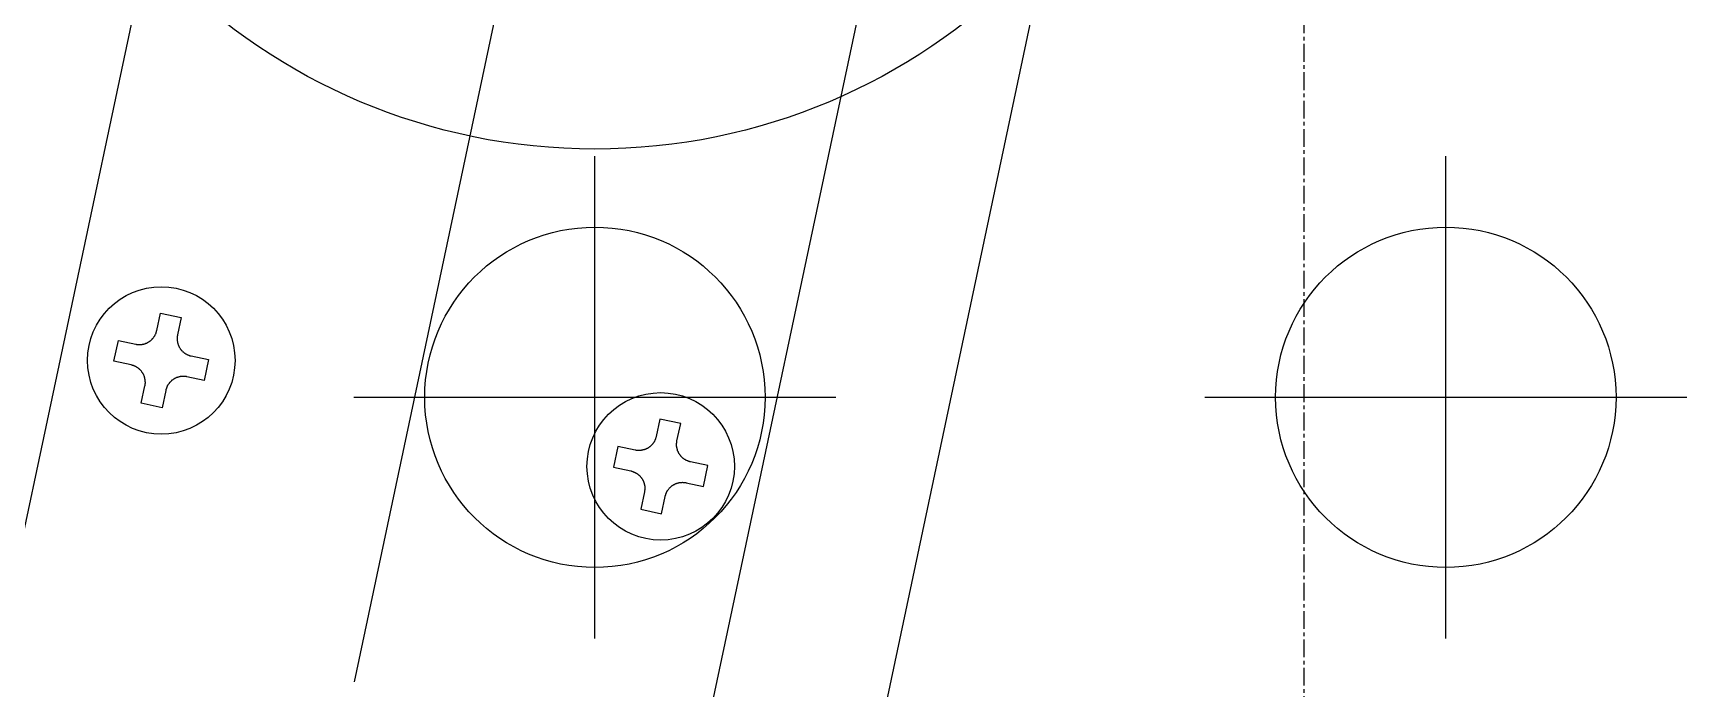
# Model space of a CAD drawing. Extents: x -668440 to 1010955, y -1678500 to 210463.
# Drawn here: x -558044 to -556878, y -1044819 to -1044357 of the extents above; entities that cross this region are included whole.
import ezdxf

# ---------------------------------------------------------------- set-up
doc = ezdxf.new("R2010")
doc.units = 0
doc.header["$MEASUREMENT"] = 0
doc.linetypes.add('CENTER', pattern=[2, 1.25, -0.25, 0.25, -0.25])
doc.layers.get('0').update_dxf_attribs({"color": 3, "linetype": 'CONTINUOUS'})
for name, color, linetype in [('100', 5, 'CENTER'), ('BOLT', 4, 'CONTINUOUS'), ('C400-N19-6M22_d', 7, 'CONTINUOUS'), ('chole', 7, 'CONTINUOUS'), ('cwr_d', 7, 'CONTINUOUS'), ('注記', 3, 'CONTINUOUS')]:
    doc.layers.add(name, color=color, linetype=linetype)

# ---------------------------------------------------------------- blocks, each defined once
blk = doc.blocks.new('tc02')
at = {"layer": '注記', "color": 4}
blk.add_line((-18602.46, 32824.25), (-18602.46, 32699.28), dxfattribs=at)
at = {"layer": '注記', "color": 4, "linetype": 'Continuous'}
for p, q in [((-18565.46, 32787.62), (-18565.46, 32677.62)), ((-18627.46, 32765.62), (-18627.46, 32675.62)), ((-18577.46, 32765.62), (-18577.46, 32675.62)), ((-18621.21, 32721.87), (-18619.71, 32721.87)), ((-18621.21, 32720.62), (-18621.21, 32721.87)), ((-18619.71, 32721.87), (-18619.71, 32720.62)), ((-18583.71, 32721.87), (-18585.21, 32721.87)), ((-18585.21, 32721.87), (-18585.21, 32720.62)), ((-18583.71, 32720.62), (-18583.71, 32721.87)), ((-18621.72, 32719.61), (-18621.69, 32719.63)), ((-18621.69, 32719.63), (-18621.67, 32719.65)), ((-18621.67, 32719.65), (-18621.64, 32719.67)), ((-18621.64, 32719.67), (-18621.62, 32719.69)), ((-18621.62, 32719.69), (-18621.6, 32719.71)), ((-18621.6, 32719.71), (-18621.58, 32719.73)), ((-18621.58, 32719.73), (-18621.55, 32719.75)), ((-18621.55, 32719.75), (-18621.53, 32719.78)), ((-18621.53, 32719.78), (-18621.51, 32719.8)), ((-18621.51, 32719.8), (-18621.49, 32719.82)), ((-18621.49, 32719.82), (-18621.47, 32719.85)), ((-18621.47, 32719.85), (-18621.46, 32719.87)), ((-18621.46, 32719.87), (-18621.44, 32719.9)), ((-18621.44, 32719.9), (-18621.42, 32719.92)), ((-18621.42, 32719.92), (-18621.4, 32719.95)), ((-18621.4, 32719.95), (-18621.39, 32719.97)), ((-18621.39, 32719.97), (-18621.37, 32720)), ((-18621.37, 32720), (-18621.36, 32720.03)), ((-18621.36, 32720.03), (-18621.34, 32720.05)), ((-18621.34, 32720.05), (-18621.33, 32720.08)), ((-18621.33, 32720.08), (-18621.32, 32720.11)), ((-18621.32, 32720.11), (-18621.31, 32720.14)), ((-18621.31, 32720.14), (-18621.29, 32720.17)), ((-18621.29, 32720.17), (-18621.28, 32720.2)), ((-18621.28, 32720.2), (-18621.27, 32720.22)), ((-18621.27, 32720.22), (-18621.26, 32720.25)), ((-18621.26, 32720.28), (-18621.25, 32720.31)), ((-18621.26, 32720.25), (-18621.26, 32720.28)), ((-18621.25, 32720.31), (-18621.24, 32720.34)), ((-18621.24, 32720.34), (-18621.23, 32720.37)), ((-18621.23, 32720.4), (-18621.22, 32720.43)), ((-18621.23, 32720.37), (-18621.23, 32720.4)), ((-18621.22, 32720.49), (-18621.21, 32720.53)), ((-18621.22, 32720.46), (-18621.22, 32720.49)), ((-18621.22, 32720.43), (-18621.22, 32720.46)), ((-18621.21, 32720.59), (-18621.21, 32720.62)), ((-18621.21, 32720.56), (-18621.21, 32720.59)), ((-18621.21, 32720.53), (-18621.21, 32720.56)), ((-18619.71, 32720.62), (-18619.71, 32720.59)), ((-18619.71, 32720.59), (-18619.71, 32720.56)), ((-18619.71, 32720.56), (-18619.71, 32720.52)), ((-18619.71, 32720.52), (-18619.7, 32720.49)), ((-18619.7, 32720.49), (-18619.7, 32720.46)), ((-18619.7, 32720.46), (-18619.7, 32720.43)), ((-18619.7, 32720.43), (-18619.69, 32720.4)), ((-18619.69, 32720.4), (-18619.69, 32720.37)), ((-18619.69, 32720.37), (-18619.68, 32720.34)), ((-18619.68, 32720.34), (-18619.67, 32720.31)), ((-18619.67, 32720.31), (-18619.67, 32720.28)), ((-18619.67, 32720.28), (-18619.66, 32720.25)), ((-18619.66, 32720.25), (-18619.65, 32720.22)), ((-18619.65, 32720.22), (-18619.64, 32720.2)), ((-18619.64, 32720.2), (-18619.63, 32720.17)), ((-18619.63, 32720.17), (-18619.62, 32720.14)), ((-18619.62, 32720.14), (-18619.6, 32720.11)), ((-18619.6, 32720.11), (-18619.59, 32720.08)), ((-18619.59, 32720.08), (-18619.58, 32720.05)), ((-18619.58, 32720.05), (-18619.56, 32720.03)), ((-18619.56, 32720.03), (-18619.55, 32720)), ((-18619.55, 32720), (-18619.53, 32719.97)), ((-18619.53, 32719.97), (-18619.52, 32719.95)), ((-18619.52, 32719.95), (-18619.5, 32719.92)), ((-18619.5, 32719.92), (-18619.48, 32719.9)), ((-18619.48, 32719.9), (-18619.46, 32719.87)), ((-18619.46, 32719.87), (-18619.45, 32719.85)), ((-18619.45, 32719.85), (-18619.43, 32719.82)), ((-18619.43, 32719.82), (-18619.41, 32719.8)), ((-18619.41, 32719.8), (-18619.39, 32719.78)), ((-18619.39, 32719.78), (-18619.37, 32719.75)), ((-18619.37, 32719.75), (-18619.34, 32719.73)), ((-18619.34, 32719.73), (-18619.32, 32719.71)), ((-18619.32, 32719.71), (-18619.3, 32719.69)), ((-18619.3, 32719.69), (-18619.28, 32719.67)), ((-18619.28, 32719.67), (-18619.25, 32719.65)), ((-18619.25, 32719.65), (-18619.23, 32719.63)), ((-18619.23, 32719.63), (-18619.21, 32719.61)), ((-18585.69, 32719.63), (-18585.72, 32719.61)), ((-18585.67, 32719.65), (-18585.69, 32719.63)), ((-18585.64, 32719.67), (-18585.67, 32719.65)), ((-18585.62, 32719.69), (-18585.64, 32719.67)), ((-18585.6, 32719.71), (-18585.62, 32719.69)), ((-18585.58, 32719.73), (-18585.6, 32719.71)), ((-18585.55, 32719.75), (-18585.58, 32719.73)), ((-18585.53, 32719.78), (-18585.55, 32719.75)), ((-18585.51, 32719.8), (-18585.53, 32719.78)), ((-18585.49, 32719.82), (-18585.51, 32719.8)), ((-18585.47, 32719.85), (-18585.49, 32719.82)), ((-18585.46, 32719.87), (-18585.47, 32719.85)), ((-18585.44, 32719.9), (-18585.46, 32719.87)), ((-18585.42, 32719.92), (-18585.44, 32719.9)), ((-18585.4, 32719.95), (-18585.42, 32719.92)), ((-18585.39, 32719.97), (-18585.4, 32719.95)), ((-18585.37, 32720), (-18585.39, 32719.97)), ((-18585.36, 32720.03), (-18585.37, 32720)), ((-18585.34, 32720.05), (-18585.36, 32720.03)), ((-18585.33, 32720.08), (-18585.34, 32720.05)), ((-18585.32, 32720.11), (-18585.33, 32720.08)), ((-18585.31, 32720.14), (-18585.32, 32720.11)), ((-18585.29, 32720.17), (-18585.31, 32720.14)), ((-18585.28, 32720.2), (-18585.29, 32720.17)), ((-18585.27, 32720.22), (-18585.28, 32720.2)), ((-18585.26, 32720.25), (-18585.27, 32720.22)), ((-18585.25, 32720.31), (-18585.26, 32720.28)), ((-18585.26, 32720.28), (-18585.26, 32720.25)), ((-18585.24, 32720.34), (-18585.25, 32720.31)), ((-18585.23, 32720.37), (-18585.24, 32720.34)), ((-18585.22, 32720.43), (-18585.23, 32720.4)), ((-18585.23, 32720.4), (-18585.23, 32720.37)), ((-18585.21, 32720.53), (-18585.22, 32720.49)), ((-18585.22, 32720.49), (-18585.22, 32720.46)), ((-18585.22, 32720.46), (-18585.22, 32720.43)), ((-18585.21, 32720.62), (-18585.21, 32720.59)), ((-18585.21, 32720.59), (-18585.21, 32720.56)), ((-18585.21, 32720.56), (-18585.21, 32720.53)), ((-18583.71, 32720.59), (-18583.71, 32720.62)), ((-18583.71, 32720.56), (-18583.71, 32720.59)), ((-18583.71, 32720.52), (-18583.71, 32720.56)), ((-18583.7, 32720.49), (-18583.71, 32720.52)), ((-18583.7, 32720.46), (-18583.7, 32720.49)), ((-18583.7, 32720.43), (-18583.7, 32720.46)), ((-18583.69, 32720.4), (-18583.7, 32720.43)), ((-18583.69, 32720.37), (-18583.69, 32720.4)), ((-18583.68, 32720.34), (-18583.69, 32720.37)), ((-18583.67, 32720.31), (-18583.68, 32720.34)), ((-18583.67, 32720.28), (-18583.67, 32720.31)), ((-18583.66, 32720.25), (-18583.67, 32720.28)), ((-18583.65, 32720.22), (-18583.66, 32720.25)), ((-18583.64, 32720.2), (-18583.65, 32720.22)), ((-18583.63, 32720.17), (-18583.64, 32720.2)), ((-18583.62, 32720.14), (-18583.63, 32720.17)), ((-18583.6, 32720.11), (-18583.62, 32720.14)), ((-18583.59, 32720.08), (-18583.6, 32720.11)), ((-18583.58, 32720.05), (-18583.59, 32720.08)), ((-18583.56, 32720.03), (-18583.58, 32720.05)), ((-18583.55, 32720), (-18583.56, 32720.03)), ((-18583.53, 32719.97), (-18583.55, 32720)), ((-18583.52, 32719.95), (-18583.53, 32719.97)), ((-18583.5, 32719.92), (-18583.52, 32719.95)), ((-18583.48, 32719.9), (-18583.5, 32719.92)), ((-18583.46, 32719.87), (-18583.48, 32719.9)), ((-18583.45, 32719.85), (-18583.46, 32719.87)), ((-18583.43, 32719.82), (-18583.45, 32719.85)), ((-18583.41, 32719.8), (-18583.43, 32719.82)), ((-18583.39, 32719.78), (-18583.41, 32719.8)), ((-18583.37, 32719.75), (-18583.39, 32719.78)), ((-18583.34, 32719.73), (-18583.37, 32719.75)), ((-18583.32, 32719.71), (-18583.34, 32719.73)), ((-18583.3, 32719.69), (-18583.32, 32719.71)), ((-18583.28, 32719.67), (-18583.3, 32719.69)), ((-18583.25, 32719.65), (-18583.28, 32719.67)), ((-18583.23, 32719.63), (-18583.25, 32719.65)), ((-18583.21, 32719.61), (-18583.23, 32719.63)), ((-18623.71, 32717.87), (-18623.71, 32719.37)), ((-18623.71, 32719.37), (-18622.46, 32719.37)), ((-18622.46, 32719.37), (-18622.43, 32719.37)), ((-18622.43, 32719.37), (-18622.4, 32719.37)), ((-18622.4, 32719.37), (-18622.37, 32719.37)), ((-18622.37, 32719.37), (-18622.34, 32719.37)), ((-18622.34, 32719.37), (-18622.31, 32719.38)), ((-18622.31, 32719.38), (-18622.28, 32719.38)), ((-18622.28, 32719.38), (-18622.25, 32719.39)), ((-18622.25, 32719.39), (-18622.22, 32719.39)), ((-18622.22, 32719.39), (-18622.19, 32719.4)), ((-18622.19, 32719.4), (-18622.16, 32719.4)), ((-18622.16, 32719.4), (-18622.13, 32719.41)), ((-18622.13, 32719.41), (-18622.1, 32719.42)), ((-18622.1, 32719.42), (-18622.07, 32719.43)), ((-18622.07, 32719.43), (-18622.04, 32719.44)), ((-18622.04, 32719.44), (-18622.01, 32719.45)), ((-18622.01, 32719.45), (-18621.98, 32719.46)), ((-18621.98, 32719.46), (-18621.95, 32719.47)), ((-18621.95, 32719.47), (-18621.93, 32719.49)), ((-18621.93, 32719.49), (-18621.9, 32719.5)), ((-18621.9, 32719.5), (-18621.87, 32719.51)), ((-18621.87, 32719.51), (-18621.84, 32719.53)), ((-18621.84, 32719.53), (-18621.82, 32719.54)), ((-18621.82, 32719.54), (-18621.79, 32719.56)), ((-18621.79, 32719.56), (-18621.77, 32719.58)), ((-18621.77, 32719.58), (-18621.74, 32719.59)), ((-18621.74, 32719.59), (-18621.72, 32719.61)), ((-18619.21, 32719.61), (-18619.18, 32719.59)), ((-18619.18, 32719.59), (-18619.16, 32719.58)), ((-18619.16, 32719.58), (-18619.13, 32719.56)), ((-18619.13, 32719.56), (-18619.1, 32719.54)), ((-18619.1, 32719.54), (-18619.08, 32719.53)), ((-18619.08, 32719.53), (-18619.05, 32719.51)), ((-18619.05, 32719.51), (-18619.02, 32719.5)), ((-18619.02, 32719.5), (-18618.99, 32719.49)), ((-18618.99, 32719.49), (-18618.97, 32719.47)), ((-18618.97, 32719.47), (-18618.94, 32719.46)), ((-18618.94, 32719.46), (-18618.91, 32719.45)), ((-18618.91, 32719.45), (-18618.88, 32719.44)), ((-18618.88, 32719.44), (-18618.85, 32719.43)), ((-18618.85, 32719.43), (-18618.82, 32719.42)), ((-18618.82, 32719.42), (-18618.79, 32719.41)), ((-18618.79, 32719.41), (-18618.76, 32719.4)), ((-18618.76, 32719.4), (-18618.73, 32719.4)), ((-18618.73, 32719.4), (-18618.7, 32719.39)), ((-18618.7, 32719.39), (-18618.67, 32719.39)), ((-18618.67, 32719.39), (-18618.64, 32719.38)), ((-18618.64, 32719.38), (-18618.61, 32719.38)), ((-18618.61, 32719.38), (-18618.58, 32719.37)), ((-18618.58, 32719.37), (-18618.55, 32719.37)), ((-18618.55, 32719.37), (-18618.52, 32719.37)), ((-18618.52, 32719.37), (-18618.49, 32719.37)), ((-18618.49, 32719.37), (-18618.46, 32719.37)), ((-18618.46, 32719.37), (-18617.21, 32719.37)), ((-18617.21, 32719.37), (-18617.21, 32717.87)), ((-18586.46, 32719.37), (-18587.71, 32719.37)), ((-18587.71, 32719.37), (-18587.71, 32717.87)), ((-18586.43, 32719.37), (-18586.46, 32719.37)), ((-18586.4, 32719.37), (-18586.43, 32719.37)), ((-18586.37, 32719.37), (-18586.4, 32719.37)), ((-18586.34, 32719.37), (-18586.37, 32719.37)), ((-18586.31, 32719.38), (-18586.34, 32719.37)), ((-18586.28, 32719.38), (-18586.31, 32719.38)), ((-18586.25, 32719.39), (-18586.28, 32719.38)), ((-18586.22, 32719.39), (-18586.25, 32719.39)), ((-18586.19, 32719.4), (-18586.22, 32719.39)), ((-18586.16, 32719.4), (-18586.19, 32719.4)), ((-18586.13, 32719.41), (-18586.16, 32719.4)), ((-18586.1, 32719.42), (-18586.13, 32719.41)), ((-18586.07, 32719.43), (-18586.1, 32719.42)), ((-18586.04, 32719.44), (-18586.07, 32719.43)), ((-18586.01, 32719.45), (-18586.04, 32719.44)), ((-18585.98, 32719.46), (-18586.01, 32719.45)), ((-18585.95, 32719.47), (-18585.98, 32719.46)), ((-18585.93, 32719.49), (-18585.95, 32719.47)), ((-18585.9, 32719.5), (-18585.93, 32719.49)), ((-18585.87, 32719.51), (-18585.9, 32719.5)), ((-18585.84, 32719.53), (-18585.87, 32719.51)), ((-18585.82, 32719.54), (-18585.84, 32719.53)), ((-18585.79, 32719.56), (-18585.82, 32719.54)), ((-18585.77, 32719.58), (-18585.79, 32719.56)), ((-18585.74, 32719.59), (-18585.77, 32719.58)), ((-18585.72, 32719.61), (-18585.74, 32719.59)), ((-18583.18, 32719.59), (-18583.21, 32719.61)), ((-18583.16, 32719.58), (-18583.18, 32719.59)), ((-18583.13, 32719.56), (-18583.16, 32719.58)), ((-18583.1, 32719.54), (-18583.13, 32719.56)), ((-18583.08, 32719.53), (-18583.1, 32719.54)), ((-18583.05, 32719.51), (-18583.08, 32719.53)), ((-18583.02, 32719.5), (-18583.05, 32719.51)), ((-18582.99, 32719.49), (-18583.02, 32719.5)), ((-18582.97, 32719.47), (-18582.99, 32719.49)), ((-18582.94, 32719.46), (-18582.97, 32719.47)), ((-18582.91, 32719.45), (-18582.94, 32719.46)), ((-18582.88, 32719.44), (-18582.91, 32719.45)), ((-18582.85, 32719.43), (-18582.88, 32719.44)), ((-18582.82, 32719.42), (-18582.85, 32719.43)), ((-18582.79, 32719.41), (-18582.82, 32719.42)), ((-18582.76, 32719.4), (-18582.79, 32719.41)), ((-18582.73, 32719.4), (-18582.76, 32719.4)), ((-18582.7, 32719.39), (-18582.73, 32719.4)), ((-18582.67, 32719.39), (-18582.7, 32719.39)), ((-18582.64, 32719.38), (-18582.67, 32719.39)), ((-18582.61, 32719.38), (-18582.64, 32719.38)), ((-18582.58, 32719.37), (-18582.61, 32719.38)), ((-18582.55, 32719.37), (-18582.58, 32719.37)), ((-18582.52, 32719.37), (-18582.55, 32719.37)), ((-18582.49, 32719.37), (-18582.52, 32719.37)), ((-18582.46, 32719.37), (-18582.49, 32719.37)), ((-18581.21, 32719.37), (-18582.46, 32719.37)), ((-18581.21, 32717.87), (-18581.21, 32719.37)), ((-18622.46, 32717.87), (-18623.71, 32717.87)), ((-18622.43, 32717.87), (-18622.46, 32717.87)), ((-18622.4, 32717.87), (-18622.43, 32717.87)), ((-18622.37, 32717.86), (-18622.4, 32717.87)), ((-18622.34, 32717.86), (-18622.37, 32717.86)), ((-18622.31, 32717.86), (-18622.34, 32717.86)), ((-18622.28, 32717.85), (-18622.31, 32717.86)), ((-18622.25, 32717.85), (-18622.28, 32717.85)), ((-18622.22, 32717.84), (-18622.25, 32717.85)), ((-18622.19, 32717.84), (-18622.22, 32717.84)), ((-18622.16, 32717.83), (-18622.19, 32717.84)), ((-18622.13, 32717.82), (-18622.16, 32717.83)), ((-18622.1, 32717.81), (-18622.13, 32717.82)), ((-18622.07, 32717.8), (-18622.1, 32717.81)), ((-18622.04, 32717.79), (-18622.07, 32717.8)), ((-18622.01, 32717.78), (-18622.04, 32717.79)), ((-18621.98, 32717.77), (-18622.01, 32717.78)), ((-18621.95, 32717.76), (-18621.98, 32717.77)), ((-18621.93, 32717.75), (-18621.95, 32717.76)), ((-18621.9, 32717.73), (-18621.93, 32717.75)), ((-18621.87, 32717.72), (-18621.9, 32717.73)), ((-18621.84, 32717.7), (-18621.87, 32717.72)), ((-18621.82, 32717.69), (-18621.84, 32717.7)), ((-18621.79, 32717.67), (-18621.82, 32717.69)), ((-18621.77, 32717.66), (-18621.79, 32717.67)), ((-18621.74, 32717.64), (-18621.77, 32717.66)), ((-18621.72, 32717.62), (-18621.74, 32717.64)), ((-18621.69, 32717.6), (-18621.72, 32717.62)), ((-18621.67, 32717.58), (-18621.69, 32717.6)), ((-18621.64, 32717.56), (-18621.67, 32717.58)), ((-18621.62, 32717.54), (-18621.64, 32717.56)), ((-18621.6, 32717.52), (-18621.62, 32717.54)), ((-18621.58, 32717.5), (-18621.6, 32717.52)), ((-18621.55, 32717.48), (-18621.58, 32717.5)), ((-18621.53, 32717.46), (-18621.55, 32717.48)), ((-18621.51, 32717.43), (-18621.53, 32717.46)), ((-18621.49, 32717.41), (-18621.51, 32717.43)), ((-18621.47, 32717.39), (-18621.49, 32717.41)), ((-18621.46, 32717.36), (-18621.47, 32717.39)), ((-18621.44, 32717.34), (-18621.46, 32717.36)), ((-18621.42, 32717.31), (-18621.44, 32717.34)), ((-18621.4, 32717.29), (-18621.42, 32717.31)), ((-18619.5, 32717.31), (-18619.52, 32717.29)), ((-18619.48, 32717.34), (-18619.5, 32717.31)), ((-18619.46, 32717.36), (-18619.48, 32717.34)), ((-18619.45, 32717.39), (-18619.46, 32717.36)), ((-18619.43, 32717.41), (-18619.45, 32717.39)), ((-18619.41, 32717.43), (-18619.43, 32717.41)), ((-18619.39, 32717.46), (-18619.41, 32717.43)), ((-18619.37, 32717.48), (-18619.39, 32717.46)), ((-18619.34, 32717.5), (-18619.37, 32717.48)), ((-18619.32, 32717.52), (-18619.34, 32717.5)), ((-18619.3, 32717.54), (-18619.32, 32717.52)), ((-18619.28, 32717.56), (-18619.3, 32717.54)), ((-18619.25, 32717.58), (-18619.28, 32717.56)), ((-18619.23, 32717.6), (-18619.25, 32717.58)), ((-18619.21, 32717.62), (-18619.23, 32717.6)), ((-18619.18, 32717.64), (-18619.21, 32717.62)), ((-18619.16, 32717.66), (-18619.18, 32717.64)), ((-18619.13, 32717.67), (-18619.16, 32717.66)), ((-18619.1, 32717.69), (-18619.13, 32717.67)), ((-18619.08, 32717.7), (-18619.1, 32717.69)), ((-18619.05, 32717.72), (-18619.08, 32717.7)), ((-18619.02, 32717.73), (-18619.05, 32717.72)), ((-18618.99, 32717.75), (-18619.02, 32717.73)), ((-18618.97, 32717.76), (-18618.99, 32717.75)), ((-18618.94, 32717.77), (-18618.97, 32717.76)), ((-18618.91, 32717.78), (-18618.94, 32717.77)), ((-18618.88, 32717.79), (-18618.91, 32717.78)), ((-18618.85, 32717.8), (-18618.88, 32717.79)), ((-18618.82, 32717.81), (-18618.85, 32717.8)), ((-18618.79, 32717.82), (-18618.82, 32717.81)), ((-18618.76, 32717.83), (-18618.79, 32717.82)), ((-18618.73, 32717.84), (-18618.76, 32717.83)), ((-18618.7, 32717.84), (-18618.73, 32717.84)), ((-18618.67, 32717.85), (-18618.7, 32717.84)), ((-18618.64, 32717.85), (-18618.67, 32717.85)), ((-18618.61, 32717.86), (-18618.64, 32717.85)), ((-18618.58, 32717.86), (-18618.61, 32717.86)), ((-18618.55, 32717.86), (-18618.58, 32717.86)), ((-18618.52, 32717.87), (-18618.55, 32717.86)), ((-18618.49, 32717.87), (-18618.52, 32717.87)), ((-18618.46, 32717.87), (-18618.49, 32717.87)), ((-18617.21, 32717.87), (-18618.46, 32717.87)), ((-18587.71, 32717.87), (-18586.46, 32717.87)), ((-18586.46, 32717.87), (-18586.43, 32717.87)), ((-18586.43, 32717.87), (-18586.4, 32717.87)), ((-18586.4, 32717.87), (-18586.37, 32717.86)), ((-18586.37, 32717.86), (-18586.34, 32717.86)), ((-18586.34, 32717.86), (-18586.31, 32717.86)), ((-18586.31, 32717.86), (-18586.28, 32717.85)), ((-18586.28, 32717.85), (-18586.25, 32717.85)), ((-18586.25, 32717.85), (-18586.22, 32717.84)), ((-18586.22, 32717.84), (-18586.19, 32717.84)), ((-18586.19, 32717.84), (-18586.16, 32717.83)), ((-18586.16, 32717.83), (-18586.13, 32717.82)), ((-18586.13, 32717.82), (-18586.1, 32717.81)), ((-18586.1, 32717.81), (-18586.07, 32717.8)), ((-18586.07, 32717.8), (-18586.04, 32717.79)), ((-18586.04, 32717.79), (-18586.01, 32717.78)), ((-18586.01, 32717.78), (-18585.98, 32717.77)), ((-18585.98, 32717.77), (-18585.95, 32717.76)), ((-18585.95, 32717.76), (-18585.93, 32717.75)), ((-18585.93, 32717.75), (-18585.9, 32717.73)), ((-18585.9, 32717.73), (-18585.87, 32717.72)), ((-18585.87, 32717.72), (-18585.84, 32717.7)), ((-18585.84, 32717.7), (-18585.82, 32717.69)), ((-18585.82, 32717.69), (-18585.79, 32717.67)), ((-18585.79, 32717.67), (-18585.77, 32717.66)), ((-18585.77, 32717.66), (-18585.74, 32717.64)), ((-18585.74, 32717.64), (-18585.72, 32717.62)), ((-18585.72, 32717.62), (-18585.69, 32717.6)), ((-18585.69, 32717.6), (-18585.67, 32717.58)), ((-18585.67, 32717.58), (-18585.64, 32717.56)), ((-18585.64, 32717.56), (-18585.62, 32717.54)), ((-18585.62, 32717.54), (-18585.6, 32717.52)), ((-18585.6, 32717.52), (-18585.58, 32717.5)), ((-18585.58, 32717.5), (-18585.55, 32717.48)), ((-18585.55, 32717.48), (-18585.53, 32717.46)), ((-18585.53, 32717.46), (-18585.51, 32717.43)), ((-18585.51, 32717.43), (-18585.49, 32717.41)), ((-18585.49, 32717.41), (-18585.47, 32717.39)), ((-18585.47, 32717.39), (-18585.46, 32717.36)), ((-18585.46, 32717.36), (-18585.44, 32717.34)), ((-18585.44, 32717.34), (-18585.42, 32717.31)), ((-18585.42, 32717.31), (-18585.4, 32717.29)), ((-18583.52, 32717.29), (-18583.5, 32717.31)), ((-18583.5, 32717.31), (-18583.48, 32717.34)), ((-18583.48, 32717.34), (-18583.46, 32717.36)), ((-18583.46, 32717.36), (-18583.45, 32717.39)), ((-18583.45, 32717.39), (-18583.43, 32717.41)), ((-18583.43, 32717.41), (-18583.41, 32717.43)), ((-18583.41, 32717.43), (-18583.39, 32717.46)), ((-18583.39, 32717.46), (-18583.37, 32717.48)), ((-18583.37, 32717.48), (-18583.34, 32717.5)), ((-18583.34, 32717.5), (-18583.32, 32717.52)), ((-18583.32, 32717.52), (-18583.3, 32717.54)), ((-18583.3, 32717.54), (-18583.28, 32717.56)), ((-18583.28, 32717.56), (-18583.25, 32717.58)), ((-18583.25, 32717.58), (-18583.23, 32717.6)), ((-18583.23, 32717.6), (-18583.21, 32717.62)), ((-18583.21, 32717.62), (-18583.18, 32717.64)), ((-18583.18, 32717.64), (-18583.16, 32717.66)), ((-18583.16, 32717.66), (-18583.13, 32717.67)), ((-18583.13, 32717.67), (-18583.1, 32717.69)), ((-18583.1, 32717.69), (-18583.08, 32717.7)), ((-18583.08, 32717.7), (-18583.05, 32717.72)), ((-18583.05, 32717.72), (-18583.02, 32717.73)), ((-18583.02, 32717.73), (-18582.99, 32717.75)), ((-18582.99, 32717.75), (-18582.97, 32717.76)), ((-18582.97, 32717.76), (-18582.94, 32717.77)), ((-18582.94, 32717.77), (-18582.91, 32717.78)), ((-18582.91, 32717.78), (-18582.88, 32717.79)), ((-18582.88, 32717.79), (-18582.85, 32717.8)), ((-18582.85, 32717.8), (-18582.82, 32717.81)), ((-18582.82, 32717.81), (-18582.79, 32717.82)), ((-18582.79, 32717.82), (-18582.76, 32717.83)), ((-18582.76, 32717.83), (-18582.73, 32717.84)), ((-18582.73, 32717.84), (-18582.7, 32717.84)), ((-18582.7, 32717.84), (-18582.67, 32717.85)), ((-18582.67, 32717.85), (-18582.64, 32717.85)), ((-18582.64, 32717.85), (-18582.61, 32717.86)), ((-18582.61, 32717.86), (-18582.58, 32717.86)), ((-18582.58, 32717.86), (-18582.55, 32717.86)), ((-18582.55, 32717.86), (-18582.52, 32717.87)), ((-18582.52, 32717.87), (-18582.49, 32717.87)), ((-18582.49, 32717.87), (-18582.46, 32717.87)), ((-18582.46, 32717.87), (-18581.21, 32717.87)), ((-18621.39, 32717.26), (-18621.4, 32717.29)), ((-18621.37, 32717.23), (-18621.39, 32717.26)), ((-18621.36, 32717.21), (-18621.37, 32717.23)), ((-18621.34, 32717.18), (-18621.36, 32717.21)), ((-18621.33, 32717.15), (-18621.34, 32717.18)), ((-18621.32, 32717.12), (-18621.33, 32717.15)), ((-18621.31, 32717.09), (-18621.32, 32717.12)), ((-18621.29, 32717.07), (-18621.31, 32717.09)), ((-18621.28, 32717.04), (-18621.29, 32717.07)), ((-18621.27, 32717.01), (-18621.28, 32717.04)), ((-18621.26, 32716.98), (-18621.27, 32717.01)), ((-18621.26, 32716.95), (-18621.26, 32716.98)), ((-18621.25, 32716.92), (-18621.26, 32716.95)), ((-18621.24, 32716.89), (-18621.25, 32716.92)), ((-18621.23, 32716.86), (-18621.24, 32716.89)), ((-18621.23, 32716.83), (-18621.23, 32716.86)), ((-18621.22, 32716.8), (-18621.23, 32716.83)), ((-18621.22, 32716.77), (-18621.22, 32716.8)), ((-18621.22, 32716.74), (-18621.22, 32716.77)), ((-18621.21, 32716.71), (-18621.22, 32716.74)), ((-18621.21, 32716.68), (-18621.21, 32716.71)), ((-18621.21, 32716.65), (-18621.21, 32716.68)), ((-18621.21, 32716.62), (-18621.21, 32716.65)), ((-18621.21, 32715.37), (-18621.21, 32716.62)), ((-18619.7, 32716.74), (-18619.71, 32716.71)), ((-18619.71, 32716.71), (-18619.71, 32716.68)), ((-18619.71, 32716.68), (-18619.71, 32716.65)), ((-18619.71, 32716.65), (-18619.71, 32716.62)), ((-18619.71, 32716.62), (-18619.71, 32715.37)), ((-18619.69, 32716.83), (-18619.7, 32716.8)), ((-18619.7, 32716.8), (-18619.7, 32716.77)), ((-18619.7, 32716.77), (-18619.7, 32716.74)), ((-18619.68, 32716.89), (-18619.69, 32716.86)), ((-18619.69, 32716.86), (-18619.69, 32716.83)), ((-18619.67, 32716.92), (-18619.68, 32716.89)), ((-18619.66, 32716.98), (-18619.67, 32716.95)), ((-18619.67, 32716.95), (-18619.67, 32716.92)), ((-18619.65, 32717.01), (-18619.66, 32716.98)), ((-18619.64, 32717.04), (-18619.65, 32717.01)), ((-18619.63, 32717.07), (-18619.64, 32717.04)), ((-18619.62, 32717.09), (-18619.63, 32717.07)), ((-18619.6, 32717.12), (-18619.62, 32717.09)), ((-18619.59, 32717.15), (-18619.6, 32717.12)), ((-18619.58, 32717.18), (-18619.59, 32717.15)), ((-18619.56, 32717.21), (-18619.58, 32717.18)), ((-18619.55, 32717.23), (-18619.56, 32717.21)), ((-18619.53, 32717.26), (-18619.55, 32717.23)), ((-18619.52, 32717.29), (-18619.53, 32717.26)), ((-18585.4, 32717.29), (-18585.39, 32717.26)), ((-18585.39, 32717.26), (-18585.37, 32717.23)), ((-18585.37, 32717.23), (-18585.36, 32717.21)), ((-18585.36, 32717.21), (-18585.34, 32717.18)), ((-18585.34, 32717.18), (-18585.33, 32717.15)), ((-18585.33, 32717.15), (-18585.32, 32717.12)), ((-18585.32, 32717.12), (-18585.31, 32717.09)), ((-18585.31, 32717.09), (-18585.29, 32717.07)), ((-18585.29, 32717.07), (-18585.28, 32717.04)), ((-18585.28, 32717.04), (-18585.27, 32717.01)), ((-18585.27, 32717.01), (-18585.26, 32716.98)), ((-18585.26, 32716.98), (-18585.26, 32716.95)), ((-18585.26, 32716.95), (-18585.25, 32716.92)), ((-18585.25, 32716.92), (-18585.24, 32716.89)), ((-18585.24, 32716.89), (-18585.23, 32716.86)), ((-18585.23, 32716.86), (-18585.23, 32716.83)), ((-18585.23, 32716.83), (-18585.22, 32716.8)), ((-18585.22, 32716.8), (-18585.22, 32716.77)), ((-18585.22, 32716.77), (-18585.22, 32716.74)), ((-18585.22, 32716.74), (-18585.21, 32716.71)), ((-18585.21, 32716.71), (-18585.21, 32716.68)), ((-18585.21, 32716.68), (-18585.21, 32716.65)), ((-18585.21, 32716.65), (-18585.21, 32716.62)), ((-18585.21, 32716.62), (-18585.21, 32715.37)), ((-18583.71, 32716.71), (-18583.7, 32716.74)), ((-18583.71, 32716.68), (-18583.71, 32716.71)), ((-18583.71, 32716.65), (-18583.71, 32716.68)), ((-18583.71, 32716.62), (-18583.71, 32716.65)), ((-18583.71, 32715.37), (-18583.71, 32716.62)), ((-18583.7, 32716.8), (-18583.69, 32716.83)), ((-18583.7, 32716.77), (-18583.7, 32716.8)), ((-18583.7, 32716.74), (-18583.7, 32716.77)), ((-18583.69, 32716.86), (-18583.68, 32716.89)), ((-18583.69, 32716.83), (-18583.69, 32716.86)), ((-18583.68, 32716.89), (-18583.67, 32716.92)), ((-18583.67, 32716.95), (-18583.66, 32716.98)), ((-18583.67, 32716.92), (-18583.67, 32716.95)), ((-18583.66, 32716.98), (-18583.65, 32717.01)), ((-18583.65, 32717.01), (-18583.64, 32717.04)), ((-18583.64, 32717.04), (-18583.63, 32717.07)), ((-18583.63, 32717.07), (-18583.62, 32717.09)), ((-18583.62, 32717.09), (-18583.6, 32717.12)), ((-18583.6, 32717.12), (-18583.59, 32717.15)), ((-18583.59, 32717.15), (-18583.58, 32717.18)), ((-18583.58, 32717.18), (-18583.56, 32717.21)), ((-18583.56, 32717.21), (-18583.55, 32717.23)), ((-18583.55, 32717.23), (-18583.53, 32717.26)), ((-18583.53, 32717.26), (-18583.52, 32717.29)), ((-18619.71, 32715.37), (-18621.21, 32715.37)), ((-18585.21, 32715.37), (-18583.71, 32715.37))]:
    blk.add_line(p, q, dxfattribs=at)
at = {"layer": '注記', "color": 4}
blk.add_circle((-18602.46, 32781.12), 42.5, dxfattribs=at)
at = {"layer": '注記', "color": 4, "linetype": 'Continuous'}
for centre in [(-18620.46, 32718.62), (-18584.46, 32718.62)]:
    blk.add_circle(centre, 5.2, dxfattribs=at)
blk = doc.blocks.new('剛接合部C1Y')
at = {"layer": '100'}
blk.add_line((-222784.62063, -411532.4084), (-222784.62063, -407799.07507), dxfattribs=at)
at = {"layer": 'BOLT'}
for p, q in [((-222834.62063, -409103.07507), (-222834.62063, -409069.07507)), ((-222774.62063, -409103.07507), (-222774.62063, -409069.07507)), ((-222851.62063, -409086.07507), (-222817.62063, -409086.07507)), ((-222791.62063, -409086.07507), (-222757.62063, -409086.07507))]:
    blk.add_line(p, q, dxfattribs=at)
at = {"layer": 'C400-N19-6M22_d'}
for centre in [(-222834.62063, -409086.07507), (-222774.62063, -409086.07507)]:
    blk.add_circle(centre, 12, dxfattribs=at)
at = {"layer": 'chole'}
for centre in [(-222834.62063, -409086.07507), (-222774.62063, -409086.07507)]:
    blk.add_circle(centre, 12, dxfattribs=at)
at = {"layer": 'cwr_d'}
for centre in [(-222834.62063, -409086.07507), (-222774.62063, -409086.07507)]:
    blk.add_circle(centre, 12, dxfattribs=at)
at = {"rotation": 348.0238675557966}
blk.add_blockref('tc02', (-211439.27873, -444953.77087, 500), dxfattribs=at)

msp = doc.modelspace()

# ---------------------------------------------------------------- block references
at = {"xscale": 10, "yscale": 10, "zscale": 10}
msp.add_blockref('剛接合部C1Y', (1670698.6842, 3046247.35843, 5600), dxfattribs=at)

doc.saveas('drawing.dxf')
